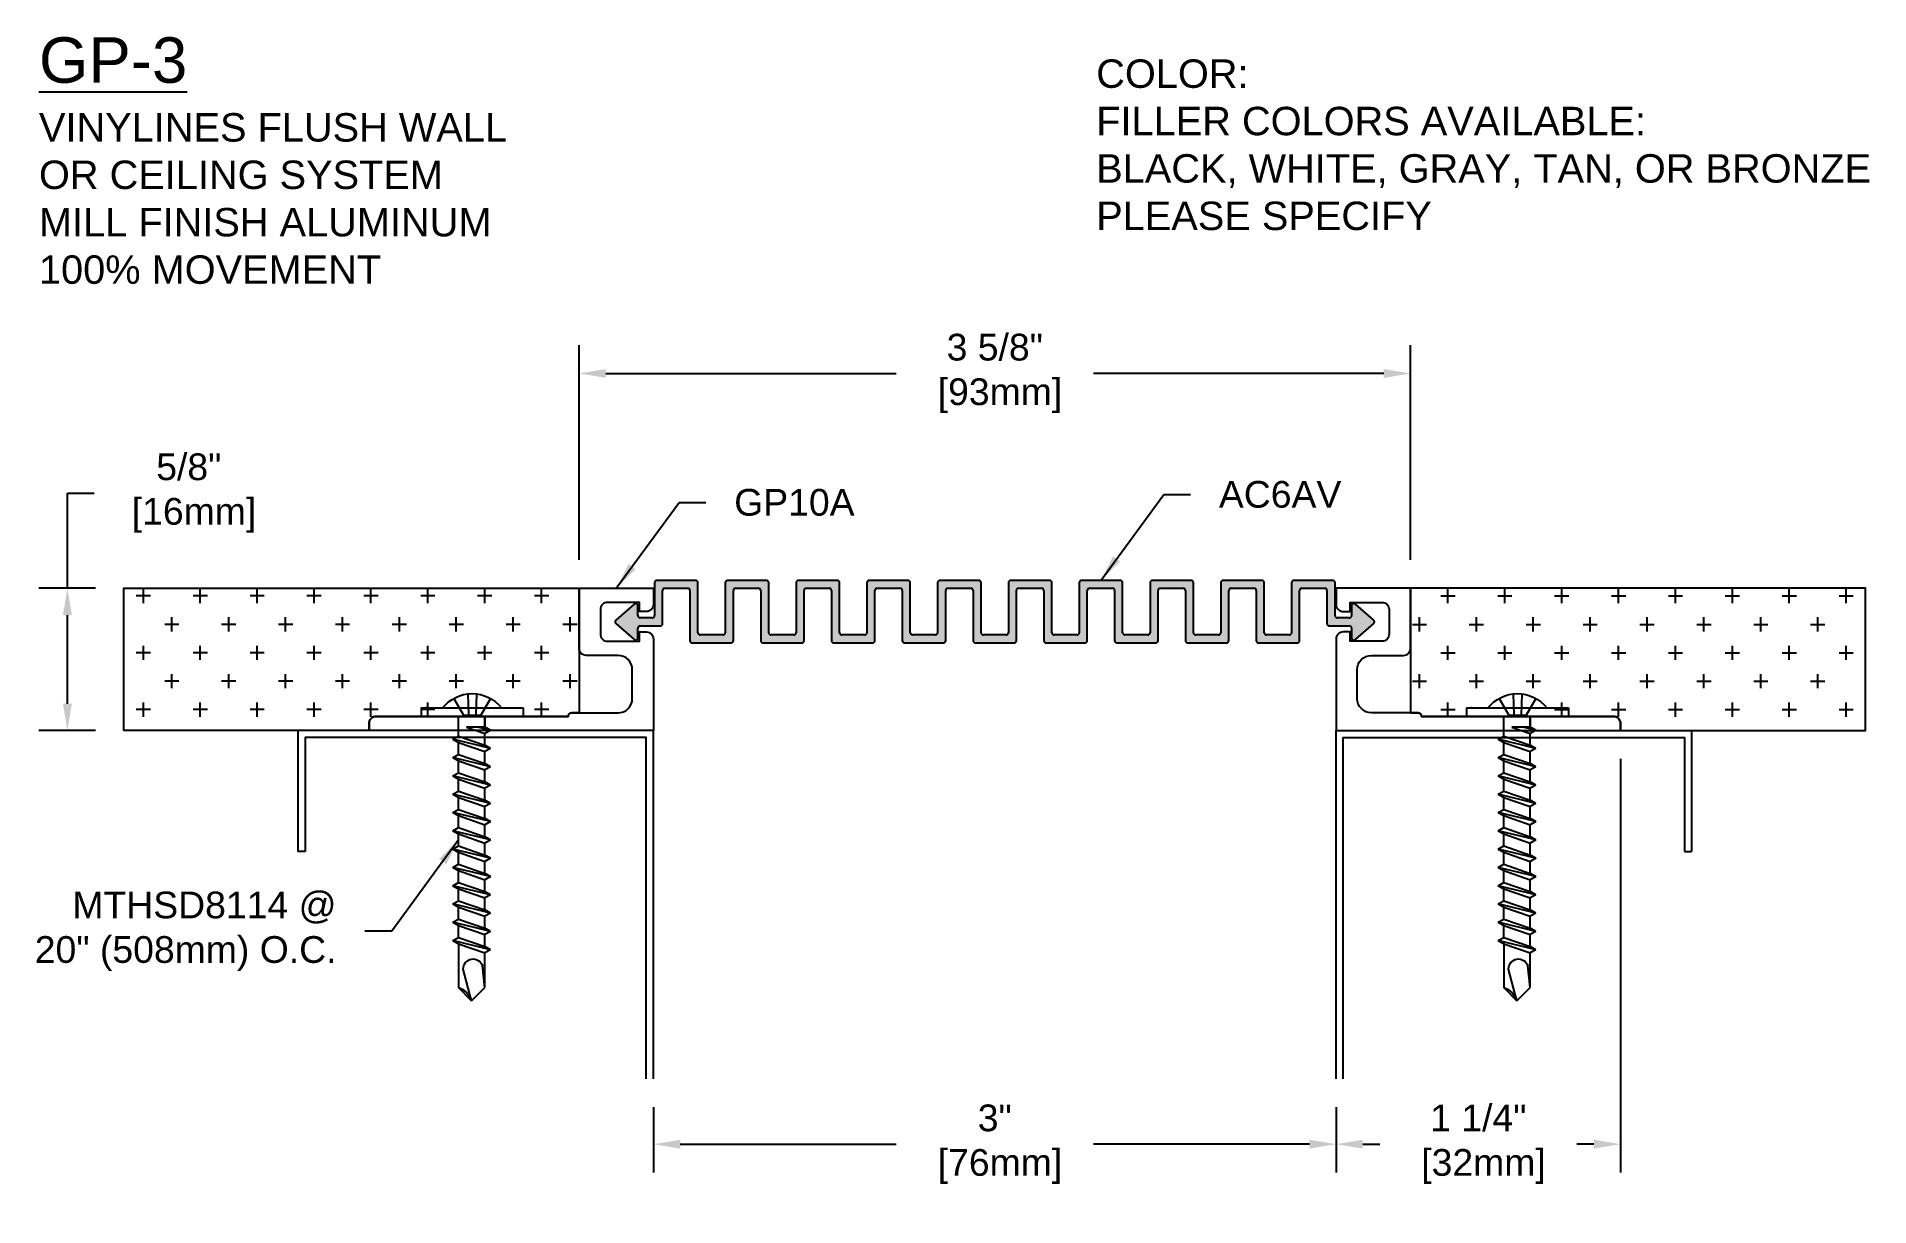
# Model space of a CAD drawing. Header units: inches. Extents: x 2.08 to 10.13, y 3.07 to 8.21.
import ezdxf

# ---------------------------------------------------------------- set-up
doc = ezdxf.new("R2010")
doc.units = ezdxf.units.IN
doc.header["$MEASUREMENT"] = 0
doc.linetypes.add('HIDDEN2', pattern=[0.1875, 0.125, -0.0625])
for name, color, linetype in [('Anchors', 4, 'Continuous'), ('Conditions', 1, 'Continuous'), ('Dimensions', 3, 'Continuous'), ('Fillers', 2, 'Continuous'), ('Metals', 7, 'Continuous'), ('Text', 2, 'Continuous')]:
    doc.layers.add(name, color=color, linetype=linetype)
doc.styles.add('ARIAL', font='arial.ttf')
doc.dimstyles.new('ARIAL', dxfattribs={"dimtxt": 0.1175, "dimasz": 0.1175, "dimexe": 0.125, "dimexo": 0.125, "dimgap": 0.125, "dimtad": 0, "dimtih": 1, "dimtoh": 1, "dimdec": 4, "dimzin": 0, "dimdsep": 46, "dimlunit": 4, "dimtxsty": 'ARIAL', "dimcen": 0.09, "dimadec": 0, "dimazin": 0, "dimtfac": 1, "dimtdec": 4, "dimtofl": 0, "dimtmove": 0, "dimatfit": 3, "dimfxl": 0, "dimfrac": 2, "dimtolj": 1, "dimtzin": 0, "dimarcsym": 0})

# ---------------------------------------------------------------- blocks, each defined once
blk = doc.blocks.new('*D0')
at = {"layer": 'Defpoints', "color": 0}
for p in [(4.7897, 3.6272), (7.7897, 3.6272), (7.7897, 3.3399)]:
    blk.add_point(p, dxfattribs=at)
at = {"layer": 'Dimensions', "color": 0, "lineweight": -2}
for p, q in [((4.7897, 3.5022), (4.7897, 3.2149)), ((7.7897, 3.5022), (7.7897, 3.2149)), ((4.9072, 3.3399), (5.8563, 3.3399)), ((7.6722, 3.3399), (6.723, 3.3399))]:
    blk.add_line(p, q, dxfattribs=at)
at = {"layer": 'Dimensions', "color": 0}
for points in [[(4.9072, 3.3595), (4.9072, 3.3203), (4.7897, 3.3399)], [(7.6722, 3.3595), (7.6722, 3.3203), (7.7897, 3.3399)]]:
    blk.add_solid(points, dxfattribs=at)
at = {"layer": 'Dimensions', "color": 0, "insert": (6.2897, 3.3399), "char_height": 0.1175, "attachment_point": 5, "style": 'ARIAL'}
blk.add_mtext('\\A1;3"\\P [76mm]', dxfattribs=at)
blk = doc.blocks.new('*D1')
at = {"layer": 'Defpoints', "color": 0}
for p in [(2.2141, 5.7835), (2.4627, 5.7835), (2.4627, 5.1585)]:
    blk.add_point(p, dxfattribs=at)
at = {"layer": 'Dimensions', "color": 0, "lineweight": -2}
for p, q in [((2.2141, 5.7835), (2.2141, 6.2021)), ((2.2141, 6.2021), (2.3316, 6.2021)), ((2.3377, 5.7835), (2.0891, 5.7835)), ((2.2141, 5.276), (2.2141, 5.666)), ((2.3377, 5.1585), (2.0891, 5.1585))]:
    blk.add_line(p, q, dxfattribs=at)
at = {"layer": 'Dimensions', "color": 0}
for points in [[(2.1946, 5.666), (2.2337, 5.666), (2.2141, 5.7835)], [(2.1946, 5.276), (2.2337, 5.276), (2.2141, 5.1585)]]:
    blk.add_solid(points, dxfattribs=at)
at = {"layer": 'Dimensions', "color": 0, "insert": (2.7477, 6.2021), "char_height": 0.1175, "attachment_point": 5, "style": 'ARIAL'}
blk.add_mtext('\\A1;5/8"\\P [16mm]', dxfattribs=at)
blk = doc.blocks.new('MTLSTD')
at = {"layer": 'Conditions'}
for points in [[(5.1822, 2.8099), (5.1822, 4.3412), (3.6197, 4.3412), (3.6197, 3.8099)], [(5.1509, 2.8099), (5.1509, 4.3099), (3.6509, 4.3099), (3.6509, 3.8099)], [(3.6509, 3.8099), (3.6197, 3.8099)]]:
    blk.add_lwpolyline(points, dxfattribs=at)
blk = doc.blocks.new('*D3')
at = {"layer": 'Defpoints', "color": 0}
for p in [(8.1167, 6.728), (4.4627, 5.7835), (8.1167, 5.7835)]:
    blk.add_point(p, dxfattribs=at)
at = {"layer": 'Dimensions', "color": 0, "lineweight": -2}
for p, q in [((4.4627, 5.9085), (4.4627, 6.853)), ((8.1167, 5.9085), (8.1167, 6.853)), ((4.5802, 6.728), (5.8563, 6.728)), ((7.9992, 6.728), (6.723, 6.728))]:
    blk.add_line(p, q, dxfattribs=at)
at = {"layer": 'Dimensions', "color": 0}
for points in [[(4.5802, 6.7475), (4.5802, 6.7084), (4.4627, 6.728)], [(7.9992, 6.7475), (7.9992, 6.7084), (8.1167, 6.728)]]:
    blk.add_solid(points, dxfattribs=at)
at = {"layer": 'Dimensions', "color": 0, "insert": (6.2897, 6.728), "char_height": 0.1175, "attachment_point": 5, "style": 'ARIAL'}
blk.add_mtext('\\A1;3 5/8"\\P [93mm]', dxfattribs=at)
blk = doc.blocks.new('gp10')
blk.add_lwpolyline([(-0.1114, 0.4395, -0.414214), (-0.0804, 0.4085), (-0.0804, 0.2995, -0.414214), (-0.1114, 0.2685), (-0.2514, 0.2685), (-0.2514, 0.3095), (-0.2824, 0.3095, 0.414214), (-0.3134, 0.2785), (-0.3134, -0.1235), (0.9366, -0.1235), (0.9366, -0.0925, 0.414214), (0.9056, -0.0615), (0.0616, -0.0615), (0.0616, -0.0605, 0.414214), (0.0466, -0.0455), (-0.1584, -0.0455, -0.414214), (-0.2204, 0.0165), (-0.2204, 0.1445, -0.414214), (-0.1584, 0.2065), (-0.0174, 0.2065, 0.414214), (0.0136, 0.2375), (0.0136, 0.5015), (-0.3134, 0.5015), (-0.3134, 0.4305, 0.414214), (-0.2824, 0.3995), (-0.2514, 0.3995), (-0.2514, 0.4395)], format="xyb", close=True)
blk = doc.blocks.new('*D5')
at = {"layer": 'Defpoints', "color": 0}
for p in [(9.0397, 5.1585), (7.7897, 3.6272), (9.0397, 3.3399)]:
    blk.add_point(p, dxfattribs=at)
at = {"layer": 'Dimensions', "color": 0, "lineweight": -2}
for p, q in [((9.0397, 5.0335), (9.0397, 3.2149)), ((7.7897, 3.5022), (7.7897, 3.2149)), ((7.9072, 3.3399), (7.9813, 3.3399)), ((8.9222, 3.3399), (8.848, 3.3399))]:
    blk.add_line(p, q, dxfattribs=at)
at = {"layer": 'Dimensions', "color": 0}
for points in [[(7.9072, 3.3595), (7.9072, 3.3203), (7.7897, 3.3399)], [(8.9222, 3.3595), (8.9222, 3.3203), (9.0397, 3.3399)]]:
    blk.add_solid(points, dxfattribs=at)
at = {"layer": 'Dimensions', "color": 0, "insert": (8.4147, 3.3399), "char_height": 0.1175, "attachment_point": 5, "style": 'ARIAL'}
blk.add_mtext('\\A1;1 1/4"\\P [32mm]', dxfattribs=at)
blk = doc.blocks.new('AC6AV')
blk.add_hatch(color=256).paths.add_polyline_path([(-0.2135, 0.025, 0.414214), (-0.2235, 0.035), (-0.3925, 0.035, 0.414214), (-0.4025, 0.025), (-0.4025, -0.195, -0.414214), (-0.4125, -0.205), (-0.5115, -0.205, -0.414214), (-0.5215, -0.195), (-0.5215, 0.025, 0.414214), (-0.5315, 0.035), (-0.7005, 0.035, 0.414214), (-0.7105, 0.025), (-0.7105, -0.195, -0.414214), (-0.7205, -0.205), (-0.8195, -0.205, -0.414214), (-0.8295, -0.195), (-0.8295, 0.025, 0.414214), (-0.8395, 0.035), (-1.0085, 0.035, 0.414214), (-1.0185, 0.025), (-1.0185, -0.195, -0.414214), (-1.0285, -0.205), (-1.1275, -0.205, -0.414214), (-1.1375, -0.195), (-1.1375, 0.025, 0.414214), (-1.1475, 0.035), (-1.3165, 0.035, 0.414214), (-1.3265, 0.025), (-1.3265, -0.195, -0.414214), (-1.3365, -0.205), (-1.4355, -0.205, -0.414214), (-1.4455, -0.195), (-1.4455, -0.05, 0.414214), (-1.4555, -0.04), (-1.5425, -0.04, -0.414214), (-1.5525, -0.03), (-1.5525, 0.0129, 0.645559), (-1.5691, 0.0204), (-1.649, -0.05, 0.451743), (-1.649, -0.065), (-1.5691, -0.1354, 0.645559), (-1.5525, -0.1279), (-1.5525, -0.085, -0.414214), (-1.5425, -0.075), (-1.4905, -0.075, -0.414214), (-1.4805, -0.085), (-1.4805, -0.23, 0.414214), (-1.4705, -0.24), (-1.3015, -0.24, 0.414214), (-1.2915, -0.23), (-1.2915, -0.01, -0.414214), (-1.2815, 0), (-1.1825, 0, -0.414214), (-1.1725, -0.01), (-1.1725, -0.23, 0.414214), (-1.1625, -0.24), (-0.9935, -0.24, 0.414214), (-0.9835, -0.23), (-0.9835, -0.01, -0.414214), (-0.9735, 0), (-0.8745, 0, -0.414214), (-0.8645, -0.01), (-0.8645, -0.23, 0.414214), (-0.8545, -0.24), (-0.6855, -0.24, 0.414214), (-0.6755, -0.23), (-0.6755, -0.01, -0.414214), (-0.6655, 0), (-0.5665, 0, -0.414214), (-0.5565, -0.01), (-0.5565, -0.23, 0.414214), (-0.5465, -0.24), (-0.3775, -0.24, 0.414214), (-0.3675, -0.23), (-0.3675, -0.01, -0.414214), (-0.3575, 0), (-0.2585, 0, -0.414214), (-0.2485, -0.01), (-0.2485, -0.23, 0.414214), (-0.2385, -0.24), (-0.0695, -0.24, 0.414214), (-0.0595, -0.23), (-0.0595, -0.01, -0.414214), (-0.0495, 0), (0.0495, 0, -0.414214), (0.0595, -0.01), (0.0595, -0.23, 0.414214), (0.0695, -0.24), (0.2385, -0.24, 0.414214), (0.2485, -0.23), (0.2485, -0.01, -0.414214), (0.2585, 0), (0.3575, 0, -0.414214), (0.3675, -0.01), (0.3675, -0.23, 0.414214), (0.3775, -0.24), (0.5465, -0.24, 0.414214), (0.5565, -0.23), (0.5565, -0.01, -0.414214), (0.5665, 0), (0.6655, 0, -0.414214), (0.6755, -0.01), (0.6755, -0.23, 0.414214), (0.6855, -0.24), (0.8545, -0.24, 0.414214), (0.8645, -0.23), (0.8645, -0.01, -0.414214), (0.8745, 0), (0.9735, 0, -0.414214), (0.9835, -0.01), (0.9835, -0.23, 0.414214), (0.9935, -0.24), (1.1625, -0.24, 0.414214), (1.1725, -0.23), (1.1725, -0.01, -0.414214), (1.1825, 0), (1.2815, 0, -0.414214), (1.2915, -0.01), (1.2915, -0.23, 0.414214), (1.3015, -0.24), (1.4705, -0.24, 0.414214), (1.4805, -0.23), (1.4805, -0.085, -0.414214), (1.4905, -0.075), (1.5425, -0.075, -0.414214), (1.5525, -0.085), (1.5525, -0.1279, 0.645559), (1.5691, -0.1354), (1.649, -0.065, 0.451743), (1.649, -0.05), (1.5691, 0.0204, 0.645559), (1.5525, 0.0129), (1.5525, -0.03, -0.414214), (1.5425, -0.04), (1.4555, -0.04, 0.414214), (1.4455, -0.05), (1.4455, -0.195, -0.414214), (1.4355, -0.205), (1.3365, -0.205, -0.414214), (1.3265, -0.195), (1.3265, 0.025, 0.414214), (1.3165, 0.035), (1.1475, 0.035, 0.414214), (1.1375, 0.025), (1.1375, -0.195, -0.414214), (1.1275, -0.205), (1.0285, -0.205, -0.414214), (1.0185, -0.195), (1.0185, 0.025, 0.414214), (1.0085, 0.035), (0.8395, 0.035, 0.414214), (0.8295, 0.025), (0.8295, -0.195, -0.414214), (0.8195, -0.205), (0.7205, -0.205, -0.414214), (0.7105, -0.195), (0.7105, 0.025, 0.414214), (0.7005, 0.035), (0.5315, 0.035, 0.414214), (0.5215, 0.025), (0.5215, -0.195, -0.414214), (0.5115, -0.205), (0.4125, -0.205, -0.414214), (0.4025, -0.195), (0.4025, 0.025, 0.414214), (0.3925, 0.035), (0.2235, 0.035, 0.414214), (0.2135, 0.025), (0.2135, -0.195, -0.414214), (0.2035, -0.205), (0.1045, -0.205, -0.414214), (0.0945, -0.195), (0.0945, 0.025, 0.414214), (0.0845, 0.035), (-0.0845, 0.035, 0.414214), (-0.0945, 0.025), (-0.0945, -0.195, -0.414214), (-0.1045, -0.205), (-0.2035, -0.205, -0.414214), (-0.2135, -0.195)])
at = {"linetype": 'Continuous'}
blk.add_lwpolyline([(-0.2135, 0.025, 0.414214), (-0.2235, 0.035), (-0.3925, 0.035, 0.414214), (-0.4025, 0.025), (-0.4025, -0.195, -0.414214), (-0.4125, -0.205), (-0.5115, -0.205, -0.414214), (-0.5215, -0.195), (-0.5215, 0.025, 0.414214), (-0.5315, 0.035), (-0.7005, 0.035, 0.414214), (-0.7105, 0.025), (-0.7105, -0.195, -0.414214), (-0.7205, -0.205), (-0.8195, -0.205, -0.414214), (-0.8295, -0.195), (-0.8295, 0.025, 0.414214), (-0.8395, 0.035), (-1.0085, 0.035, 0.414214), (-1.0185, 0.025), (-1.0185, -0.195, -0.414214), (-1.0285, -0.205), (-1.1275, -0.205, -0.414214), (-1.1375, -0.195), (-1.1375, 0.025, 0.414214), (-1.1475, 0.035), (-1.3165, 0.035, 0.414214), (-1.3265, 0.025), (-1.3265, -0.195, -0.414214), (-1.3365, -0.205), (-1.4355, -0.205, -0.414214), (-1.4455, -0.195), (-1.4455, -0.05, 0.414214), (-1.4555, -0.04), (-1.5425, -0.04, -0.414214), (-1.5525, -0.03), (-1.5525, 0.0129, 0.645559), (-1.5691, 0.0204), (-1.649, -0.05, 0.451743), (-1.649, -0.065), (-1.5691, -0.1354, 0.645559), (-1.5525, -0.1279), (-1.5525, -0.085, -0.414214), (-1.5425, -0.075), (-1.4905, -0.075, -0.414214), (-1.4805, -0.085), (-1.4805, -0.23, 0.414214), (-1.4705, -0.24), (-1.3015, -0.24, 0.414214), (-1.2915, -0.23), (-1.2915, -0.01, -0.414214), (-1.2815, 0), (-1.1825, 0, -0.414214), (-1.1725, -0.01), (-1.1725, -0.23, 0.414214), (-1.1625, -0.24), (-0.9935, -0.24, 0.414214), (-0.9835, -0.23), (-0.9835, -0.01, -0.414214), (-0.9735, 0), (-0.8745, 0, -0.414214), (-0.8645, -0.01), (-0.8645, -0.23, 0.414214), (-0.8545, -0.24), (-0.6855, -0.24, 0.414214), (-0.6755, -0.23), (-0.6755, -0.01, -0.414214), (-0.6655, 0), (-0.5665, 0, -0.414214), (-0.5565, -0.01), (-0.5565, -0.23, 0.414214), (-0.5465, -0.24), (-0.3775, -0.24, 0.414214), (-0.3675, -0.23), (-0.3675, -0.01, -0.414214), (-0.3575, 0), (-0.2585, 0, -0.414214), (-0.2485, -0.01), (-0.2485, -0.23, 0.414214), (-0.2385, -0.24), (-0.0695, -0.24, 0.414214), (-0.0595, -0.23), (-0.0595, -0.01, -0.414214), (-0.0495, 0), (0.0495, 0, -0.414214), (0.0595, -0.01), (0.0595, -0.23, 0.414214), (0.0695, -0.24), (0.2385, -0.24, 0.414214), (0.2485, -0.23), (0.2485, -0.01, -0.414214), (0.2585, 0), (0.3575, 0, -0.414214), (0.3675, -0.01), (0.3675, -0.23, 0.414214), (0.3775, -0.24), (0.5465, -0.24, 0.414214), (0.5565, -0.23), (0.5565, -0.01, -0.414214), (0.5665, 0), (0.6655, 0, -0.414214), (0.6755, -0.01), (0.6755, -0.23, 0.414214), (0.6855, -0.24), (0.8545, -0.24, 0.414214), (0.8645, -0.23), (0.8645, -0.01, -0.414214), (0.8745, 0), (0.9735, 0, -0.414214), (0.9835, -0.01), (0.9835, -0.23, 0.414214), (0.9935, -0.24), (1.1625, -0.24, 0.414214), (1.1725, -0.23), (1.1725, -0.01, -0.414214), (1.1825, 0), (1.2815, 0, -0.414214), (1.2915, -0.01), (1.2915, -0.23, 0.414214), (1.3015, -0.24), (1.4705, -0.24, 0.414214), (1.4805, -0.23), (1.4805, -0.085, -0.414214), (1.4905, -0.075), (1.5425, -0.075, -0.414214), (1.5525, -0.085), (1.5525, -0.1279, 0.645559), (1.5691, -0.1354), (1.649, -0.065, 0.451743), (1.649, -0.05), (1.5691, 0.0204, 0.645559), (1.5525, 0.0129), (1.5525, -0.03, -0.414214), (1.5425, -0.04), (1.4555, -0.04, 0.414214), (1.4455, -0.05), (1.4455, -0.195, -0.414214), (1.4355, -0.205), (1.3365, -0.205, -0.414214), (1.3265, -0.195), (1.3265, 0.025, 0.414214), (1.3165, 0.035), (1.1475, 0.035, 0.414214), (1.1375, 0.025), (1.1375, -0.195, -0.414214), (1.1275, -0.205), (1.0285, -0.205, -0.414214), (1.0185, -0.195), (1.0185, 0.025, 0.414214), (1.0085, 0.035), (0.8395, 0.035, 0.414214), (0.8295, 0.025), (0.8295, -0.195, -0.414214), (0.8195, -0.205), (0.7205, -0.205, -0.414214), (0.7105, -0.195), (0.7105, 0.025, 0.414214), (0.7005, 0.035), (0.5315, 0.035, 0.414214), (0.5215, 0.025), (0.5215, -0.195, -0.414214), (0.5115, -0.205), (0.4125, -0.205, -0.414214), (0.4025, -0.195), (0.4025, 0.025, 0.414214), (0.3925, 0.035), (0.2235, 0.035, 0.414214), (0.2135, 0.025), (0.2135, -0.195, -0.414214), (0.2035, -0.205), (0.1045, -0.205, -0.414214), (0.0945, -0.195), (0.0945, 0.025, 0.414214), (0.0845, 0.035), (-0.0845, 0.035, 0.414214), (-0.0945, 0.025), (-0.0945, -0.195, -0.414214), (-0.1045, -0.205), (-0.2035, -0.205, -0.414214), (-0.2135, -0.195)], format="xyb", close=True, dxfattribs=at)
blk = doc.blocks.new('MTHSD8114')
at = {"linetype": 'HIDDEN2'}
for p, q in [((-0.0192, 0.0989), (-0.0159, 0.006)), ((0.0192, 0.0989), (0.0159, 0.006)), ((-0.0807, 0.079), (-0.0382, 0.006)), ((0.0382, 0.006), (-0.0382, 0.006)), ((0.0807, 0.079), (0.0382, 0.006))]:
    blk.add_line(p, q, dxfattribs=at)
for p, q in [((0.224, 0.0375), (-0.224, 0.0375)), ((-0.224, 0.0375), (-0.224, 0)), ((-0.224, 0), (0.224, 0)), ((-0.0559, 0), (0.0559, 0)), ((0.0599, -0.0869), (0.0599, 0)), ((0.224, 0.0375), (0.224, 0)), ((-0.081, -0.0606), (-0.0236, -0.0467)), ((-0.081, -0.0606), (-0.0559, -0.0467)), ((-0.081, -0.0606), (-0.0559, -0.0745)), ((-0.0559, -0.0467), (-0.0559, 0)), ((-0.0559, 0), (-0.0559, -0.0467)), ((0.0241, -0.0467), (-0.0559, -0.0745)), ((-0.0559, -0.0467), (0.0241, -0.0467)), ((-0.0559, -0.1271), (-0.0559, -0.0745)), ((-0.081, -0.141), (0.085, -0.1008)), ((-0.081, -0.141), (-0.0559, -0.1271)), ((-0.081, -0.141), (-0.0559, -0.1549)), ((0.0599, -0.0869), (-0.0559, -0.1271)), ((0.0599, -0.1147), (-0.0559, -0.1549)), ((-0.0559, -0.2075), (-0.0559, -0.1549)), ((0.085, -0.1008), (0.0599, -0.0869)), ((0.085, -0.1008), (0.0599, -0.1147)), ((0.0599, -0.1673), (0.0599, -0.1147)), ((-0.081, -0.2214), (0.085, -0.1812)), ((-0.081, -0.2214), (-0.0559, -0.2075)), ((-0.081, -0.2214), (-0.0559, -0.2353)), ((0.0599, -0.1673), (-0.0559, -0.2075)), ((0.0599, -0.1951), (-0.0559, -0.2353)), ((-0.0559, -0.288), (-0.0559, -0.2353)), ((0.085, -0.1812), (0.0599, -0.1673)), ((0.085, -0.1812), (0.0599, -0.1951)), ((0.0599, -0.2477), (0.0599, -0.1951)), ((-0.081, -0.3019), (0.085, -0.2616)), ((-0.081, -0.3019), (-0.0559, -0.288)), ((-0.081, -0.3019), (-0.0559, -0.3157)), ((0.0599, -0.2477), (-0.0559, -0.288)), ((0.0599, -0.2755), (-0.0559, -0.3157)), ((-0.0559, -0.3684), (-0.0559, -0.3157)), ((0.085, -0.2616), (0.0599, -0.2477)), ((0.085, -0.2616), (0.0599, -0.2755)), ((0.0599, -0.3282), (0.0599, -0.2755)), ((-0.081, -0.3823), (0.085, -0.3421)), ((-0.081, -0.3823), (-0.0559, -0.3684)), ((-0.081, -0.3823), (-0.0559, -0.3962)), ((0.0599, -0.3282), (-0.0559, -0.3684)), ((0.0599, -0.356), (-0.0559, -0.3962)), ((-0.0559, -0.4488), (-0.0559, -0.3962)), ((0.085, -0.3421), (0.0599, -0.3282)), ((0.085, -0.3421), (0.0599, -0.356)), ((0.0599, -0.4086), (0.0599, -0.356)), ((-0.081, -0.4627), (0.085, -0.4225)), ((-0.081, -0.4627), (-0.0559, -0.4488)), ((-0.081, -0.4627), (-0.0559, -0.4766)), ((0.0599, -0.4086), (-0.0559, -0.4488)), ((0.0599, -0.4364), (-0.0559, -0.4766)), ((-0.0559, -0.5292), (-0.0559, -0.4766)), ((0.085, -0.4225), (0.0599, -0.4086)), ((0.085, -0.4225), (0.0599, -0.4364)), ((0.0599, -0.489), (0.0599, -0.4364)), ((-0.081, -0.5431), (0.085, -0.5029)), ((-0.081, -0.5431), (-0.0559, -0.5292)), ((-0.081, -0.5431), (-0.0559, -0.557)), ((0.0599, -0.489), (-0.0559, -0.5292)), ((0.0599, -0.5168), (-0.0559, -0.557)), ((-0.0559, -0.6097), (-0.0559, -0.557)), ((0.085, -0.5029), (0.0599, -0.489)), ((0.085, -0.5029), (0.0599, -0.5168)), ((0.0599, -0.5695), (0.0599, -0.5168)), ((-0.081, -0.6236), (0.085, -0.5833)), ((-0.081, -0.6236), (-0.0559, -0.6097)), ((-0.081, -0.6236), (-0.0559, -0.6374)), ((0.0599, -0.5695), (-0.0559, -0.6097)), ((0.0599, -0.5972), (-0.0559, -0.6374)), ((-0.0559, -0.6901), (-0.0559, -0.6374)), ((0.085, -0.5833), (0.0599, -0.5695)), ((0.085, -0.5833), (0.0599, -0.5972)), ((0.0599, -0.6499), (0.0599, -0.5972)), ((-0.081, -0.704), (0.085, -0.6638)), ((-0.081, -0.704), (-0.0559, -0.6901)), ((-0.081, -0.704), (-0.0559, -0.7179)), ((0.0599, -0.6499), (-0.0559, -0.6901)), ((0.0599, -0.6777), (-0.0559, -0.7179)), ((-0.0559, -0.7705), (-0.0559, -0.7179)), ((0.085, -0.6638), (0.0599, -0.6499)), ((0.085, -0.6638), (0.0599, -0.6777)), ((0.0599, -0.7303), (0.0599, -0.6777)), ((-0.081, -0.7844), (0.085, -0.7442)), ((-0.081, -0.7844), (-0.0559, -0.7705)), ((-0.081, -0.7844), (-0.0559, -0.7983)), ((0.0599, -0.7303), (-0.0559, -0.7705)), ((0.0599, -0.7581), (-0.0559, -0.7983)), ((-0.0559, -0.8509), (-0.0559, -0.7983)), ((0.085, -0.7442), (0.0599, -0.7303)), ((0.085, -0.7442), (0.0599, -0.7581)), ((0.0599, -0.8107), (0.0599, -0.7581)), ((-0.081, -0.8648), (0.085, -0.8246)), ((-0.081, -0.8648), (-0.0559, -0.8509)), ((-0.081, -0.8648), (-0.0559, -0.8787)), ((0.0599, -0.8107), (-0.0559, -0.8509)), ((0.0599, -0.8385), (-0.0559, -0.8787)), ((-0.0559, -0.9314), (-0.0559, -0.8787)), ((0.085, -0.8246), (0.0599, -0.8107)), ((0.085, -0.8246), (0.0599, -0.8385)), ((0.0599, -0.8912), (0.0599, -0.8385)), ((-0.081, -0.9453), (0.085, -0.9051)), ((-0.081, -0.9453), (-0.0559, -0.9314)), ((-0.081, -0.9453), (-0.0559, -0.9592)), ((0.0599, -0.8912), (-0.0559, -0.9314)), ((0.0599, -0.9189), (-0.0559, -0.9592)), ((-0.0559, -1.0118), (-0.0559, -0.9592)), ((0.085, -0.9051), (0.0599, -0.8912)), ((0.085, -0.9051), (0.0599, -0.9189)), ((0.0599, -0.9716), (0.0599, -0.9189)), ((-0.081, -1.0257), (0.085, -0.9855)), ((-0.081, -1.0257), (-0.0559, -1.0118)), ((-0.081, -1.0257), (-0.0559, -1.0396)), ((0.0599, -0.9716), (-0.0559, -1.0118)), ((0.0599, -0.9994), (-0.0559, -1.0396)), ((-0.0559, -1.1921), (-0.0559, -1.0396)), ((0.085, -0.9855), (0.0599, -0.9716)), ((0.085, -0.9855), (0.0599, -0.9994)), ((0.0599, -0.9994), (0.0599, -1.1921)), ((-0.0559, -1.1921), (-0.0459, -1.097)), ((0.002, -1.25), (0.0388, -1.1111)), ((0.002, -1.25), (-0.0559, -1.1921)), ((0.002, -1.25), (0.0599, -1.1921))]:
    blk.add_line(p, q)
for centre, radius, start, end in [((0, -0.0658), 0.1658, 38.53745, 141.46255), ((-0.0045, -1.1098), 0.0433, 358.31503, 162.80454), ((0.0894, -1.2794), 0.0922, 108.6241, 161.3759)]:
    blk.add_arc(centre, radius, start, end)
blk.add_point((0.204, 0.0375))

msp = doc.modelspace()

# ---------------------------------------------------------------- hatches: boundary and pattern name
at = {"layer": 'Conditions'}
h = msp.add_hatch(dxfattribs=at)
h.set_pattern_fill('CROSS', color=256, scale=0.5, style=0)
h.set_pattern_definition([(180, (11.57932, 0), (-0.125, 0.125), [0.0625, -0.1875]), (90, (11.54807, -0.03125), (0.125, 0.125), [0.0625, -0.1875])])
h.paths.add_polyline_path([(3.53966, 5.15849), (3.53966, 5.18949, -0.4142136), (3.57066, 5.22049), (3.84159, 5.22049), (3.84159, 5.28379), (4.02909, 5.28379), (4.21659, 5.28379), (4.21659, 5.22049), (4.41466, 5.22049), (4.41466, 5.22149, -0.4142136), (4.42966, 5.23649), (4.46266, 5.23649), (4.46266, 5.78349), (2.46266, 5.78349), (2.46266, 5.15849)])
h = msp.add_hatch(dxfattribs=at)
h.set_pattern_fill('CROSS', color=256, scale=0.5, style=0)
h.set_pattern_definition([(0, (1, 0), (0.125, 0.125), [0.0625, -0.1875]), (90, (1.03125, -0.03125), (-0.125, 0.125), [0.0625, -0.1875])])
h.paths.add_polyline_path([(10.11666, 5.15849), (10.11666, 5.78349), (8.11666, 5.78349), (8.11666, 5.23649), (8.14966, 5.23649, -0.4142136), (8.16466, 5.22149), (8.16466, 5.22049), (8.36273, 5.22049), (8.36273, 5.28379), (8.55023, 5.28379), (8.73773, 5.28379), (8.73773, 5.22049), (9.00866, 5.22049, -0.4142136), (9.03966, 5.18949), (9.03966, 5.15849)])

# ---------------------------------------------------------------- linework, layer by layer
for points in [[(3.57066, 5.22049, 0.4142136), (3.53966, 5.18949), (3.53966, 5.15849), (2.46266, 5.15849), (2.46266, 5.78349), (4.46266, 5.78349), (4.46266, 5.23649), (4.42966, 5.23649, 0.4142136), (4.41466, 5.22149), (4.41466, 5.22049)], [(9.00866, 5.22049, -0.4142136), (9.03966, 5.18949), (9.03966, 5.15849), (10.11666, 5.15849), (10.11666, 5.78349), (8.11666, 5.78349), (8.11666, 5.23649), (8.14966, 5.23649, -0.4142136), (8.16466, 5.22149), (8.16466, 5.22049)]]:
    msp.add_lwpolyline(points, format="xyb", close=True, dxfattribs=at)

# ---------------------------------------------------------------- block references
at = {"layer": 'Anchors', "xscale": -1}
for p in [(3.99266, 5.22049), (8.58666, 5.22049)]:
    msp.add_blockref('MTHSD8114', p, dxfattribs=at)
at = {"layer": 'Conditions'}
msp.add_blockref('MTLSTD', (-0.39253, 0.81731), dxfattribs=at)
at = {"layer": 'Conditions', "xscale": -1}
msp.add_blockref('MTLSTD', (12.97185, 0.81731), dxfattribs=at)
at = {"layer": 'Fillers', "xscale": 1.01, "rotation": 180}
msp.add_blockref('AC6AV', (6.28966, 5.57849), dxfattribs=at)
at = {"layer": 'Metals', "xscale": -1}
msp.add_blockref('gp10', (4.47625, 5.282), dxfattribs=at)
at = {"layer": 'Metals'}
msp.add_blockref('gp10', (8.10307, 5.282), dxfattribs=at)

# ---------------------------------------------------------------- texts
at = {"layer": 'Text', "attachment_point": 1, "style": 'ARIAL'}
for s, insert, char_height, width in [('{\\LGP-3\\P\\H0.625x;\\lVINYLINES FLUSH WALL\\POR CEILING SYSTEM\\PMILL FINISH ALUMINUM\\P100% MOVEMENT}', (2.08914, 8.20564), 0.2, 5.1875), ('COLOR:{\\L                         \\~\\P}FILLER COLORS AVAILABLE:\\PBLACK, WHITE, GRAY, TAN, OR BRONZE\\PPLEASE SPECIFY', (6.73553, 8.10858), 0.125, 3.4090029)]:
    msp.add_mtext(s, dxfattribs=dict(at, insert=insert, char_height=char_height, width=width))
at = {"layer": 'Text', "char_height": 0.1175, "style": 'ARIAL'}
for s, insert, attachment_point in [('GP10A', (5.14453, 6.16077), 4), ('AC6AV', (7.27465, 6.19577), 4), ('MTHSD8114 @\\P20" (508mm) O.C.', (3.39673, 4.27595), 6)]:
    msp.add_mtext(s, dxfattribs=dict(at, insert=insert, attachment_point=attachment_point))

# ---------------------------------------------------------------- dimensions: what is measured, and where the dimension line sits
at = {"layer": 'Dimensions'}
for base, p1, p2, picture, middle in [((8.11666, 6.72797), (4.46266, 5.78349), (8.11666, 5.78349), '*D3', (6.28966, 6.72797)), ((9.03966, 3.33993), (7.78966, 3.62724), (9.03966, 5.15849), '*D5', (8.41466, 3.33993)), ((7.78966, 3.33993), (4.78966, 3.62724), (7.78966, 3.62724), '*D0', (6.28966, 3.33993))]:
    dim = msp.add_linear_dim(base=base, p1=p1, p2=p2, dimstyle='ARIAL', override={"dimpost": '\\X'}, dxfattribs=at)
    dim.commit()
    dim.dimension.update_dxf_attribs({"geometry": picture, "text_midpoint": middle, "dimtype": 160})
dim = msp.add_linear_dim(base=(2.21414, 5.78349), p1=(2.46266, 5.15849), p2=(2.46266, 5.78349), angle=90, dimstyle='ARIAL', override={"dimpost": '\\X'}, dxfattribs=at)
dim.commit()
dim.dimension.update_dxf_attribs({"geometry": '*D1', "text_midpoint": (2.74775, 6.20209), "dimtype": 160})

# ---------------------------------------------------------------- leaders
at = {"layer": 'Text', "annotation_type": 0, "has_hookline": 1}
for points, hookline_direction, text_width in [([(4.62616, 5.78349), (4.90203, 6.16077), (5.01953, 6.16077)], 0, 0.52073), ([(6.75628, 5.81849), (7.03215, 6.19577), (7.14965, 6.19577)], 0, 0.53701), ([(3.93273, 4.67735), (3.63923, 4.27595), (3.52173, 4.27595)], 1, 1.30709)]:
    msp.add_leader(points, dimstyle='ARIAL', override={"dimgap": 0.125, "dimtad": 0}, dxfattribs=dict(at, hookline_direction=hookline_direction, text_width=text_width))

doc.saveas('drawing.dxf')
